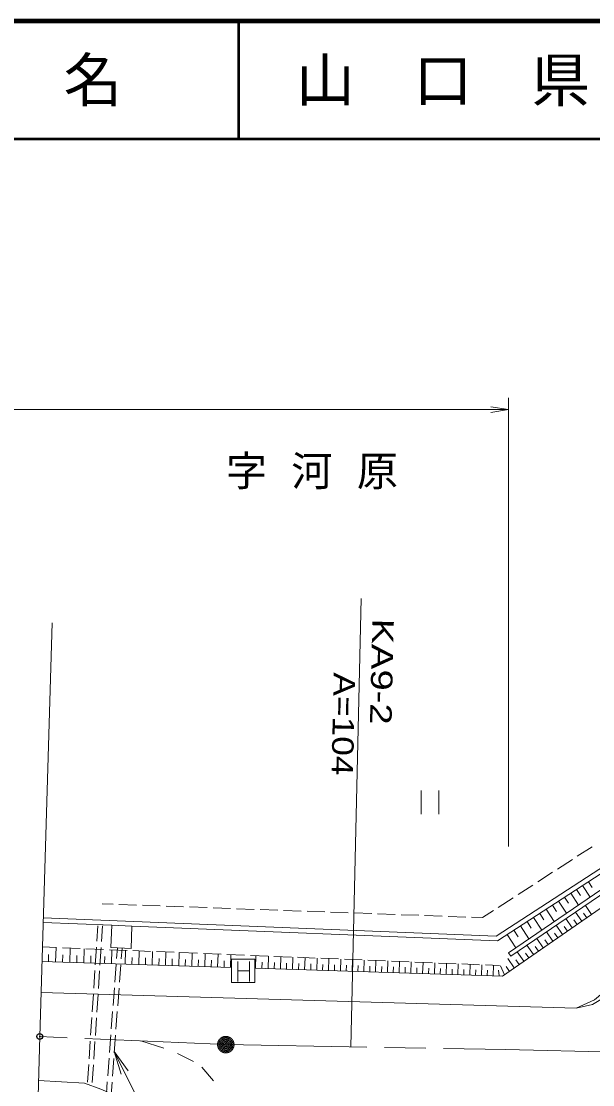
# Model space of a CAD drawing. Units: millimetres, scale not verified. Extents: x 40000 to 680000, y 20000 to 380000.
# Drawn here: x 314526 to 363110, y 289601 to 380000 of the extents above; entities that cross this region are included whole.
import ezdxf
from ezdxf.enums import TextEntityAlignment as Align

# ---------------------------------------------------------------- set-up
doc = ezdxf.new("R2010")
doc.units = ezdxf.units.MM
doc.header["$LTSCALE"] = 1000
doc.header["$PDMODE"] = 32
doc.header["$PDSIZE"] = 500
doc.linetypes.add('CHAIN', pattern=[18.5, 12, -1.5, 3.5, -1.5])
for name, color, linetype, lineweight in [('M-BMK', 2, 'CHAIN', 13), ('M-BMK-OTRS', 5, 'Continuous', 13), ('M-STR-HTXT', 7, 'Continuous', 13), ('M-TTL', 2, 'Continuous', 140), ('M-TTL-LINE', 7, 'Continuous', 50), ('M-WORK', 1, 'Continuous', 13)]:
    doc.layers.add(name, color=color, linetype=linetype, lineweight=lineweight)
for name, color, linetype in [('M-BMK-HTXT', 7, 'Continuous'), ('M-OTRS', 6, 'Continuous'), ('M-TTL-TXT', 7, 'Continuous')]:
    doc.layers.add(name, color=color, linetype=linetype)
doc.styles.add('ＭＳ ゴシック', font='')
doc.styles.add('ＭＳ Ｐゴシック', font='')
doc.styles.get('ＭＳ ゴシック').set_extended_font_data('MS Gothic')
doc.styles.get('ＭＳ Ｐゴシック').set_extended_font_data('MS PGothic')

# ---------------------------------------------------------------- blocks, each defined once
blk = doc.blocks.new('open_arrow')
at = {"color": 0, "linetype": 'Continuous', "lineweight": -2}
blk.add_lwpolyline([(7.5, 1.25), (0, 0), (7.5, -1.25)], dxfattribs=at)

msp = doc.modelspace()

# ---------------------------------------------------------------- linework, layer by layer
at = {"layer": 'M-BMK'}
msp.add_line((331915, 293010), (316095, 293704), dxfattribs=at)
msp.add_lwpolyline([(331915, 293010), (355730, 292591), (376699, 292096)], dxfattribs=at)
for radius in [700, 600, 500, 400, 300, 200, 100]:
    msp.add_circle((331915, 293010), radius, dxfattribs=at)
at = {"layer": 'M-BMK-OTRS'}
for p, q in [((316095, 293704), (317153, 328870)), ((314821, 246960), (316095, 293704))]:
    msp.add_line(p, q, dxfattribs=at)
at = {"layer": 'M-OTRS'}
msp.add_point((316095, 293704), dxfattribs=at)
at = {"layer": 'M-STR-HTXT'}
for p, q in [((355942, 347988), (355942, 309856)), ((211448, 346988), (355942, 346988)), ((342554, 292823), (343436, 330934))]:
    msp.add_line(p, q, dxfattribs=at)
msp.add_lwpolyline([(322438, 292436), (337417, 262265), (369683, 262265)], dxfattribs=at)
at = {"layer": 'M-TTL'}
msp.add_line((680000, 380000), (40000, 380000), dxfattribs=at)
at = {"layer": 'M-TTL-LINE'}
for p, q in [((333000, 380000), (333000, 370000)), ((40000, 370000), (680000, 370000))]:
    msp.add_line(p, q, dxfattribs=at)
at = {"layer": 'M-WORK'}
for p, q in [((348512, 314607), (348512, 312607)), ((350012, 312607), (350012, 314607)), ((361798, 309016), (363057, 309831)), ((360118, 307931), (361378, 308745)), ((358439, 306845), (359698, 307659)), ((356759, 305759), (358019, 306573)), ((362246, 306528), (362887, 305540)), ((362740, 306848), (363060, 306354)), ((361236, 305873), (361891, 304863)), ((361741, 306200), (362069, 305695)), ((321410, 304979), (322334, 304945)), ((322834, 304927), (324333, 304873)), ((324832, 304855), (326331, 304800)), ((326831, 304782), (328330, 304728)), ((328830, 304710), (330329, 304655)), ((355080, 304673), (356339, 305487)), ((359677, 304862), (360019, 304334)), ((360205, 305204), (360874, 304172)), ((360721, 305538), (361055, 305022)), ((363010, 304081), (362483, 304842)), ((330828, 304637), (332327, 304583)), ((332827, 304565), (334326, 304510)), ((334826, 304492), (336325, 304438)), ((336824, 304419), (338323, 304365)), ((338823, 304347), (340322, 304292)), ((340822, 304274), (342321, 304220)), ((342820, 304202), (344320, 304147)), ((344819, 304129), (346318, 304075)), ((346818, 304057), (348317, 304002)), ((348817, 303984), (350316, 303930)), ((350815, 303912), (352314, 303857)), ((352814, 303839), (353738, 303806)), ((353738, 303806), (354660, 304401)), ((358073, 303821), (358771, 302743)), ((358611, 304170), (358961, 303631)), ((359150, 304520), (359834, 303465)), ((362188, 303511), (361655, 304280)), ((362599, 303796), (362335, 304177)), ((316382, 303394), (322215, 303158)), ((320949, 301792), (321036, 303121)), ((321348, 301766), (321435, 303095)), ((356971, 303106), (357685, 302005)), ((357522, 303464), (357879, 302913)), ((360544, 302372), (360001, 303156)), ((360955, 302657), (360686, 303045)), ((361366, 302942), (360828, 303718)), ((361777, 303227), (361511, 303611)), ((355845, 302376), (356576, 301251)), ((356408, 302741), (356773, 302179)), ((358900, 301233), (358347, 302031)), ((359722, 301803), (359174, 302594)), ((360133, 302088), (359862, 302479)), ((317521, 301263), (316324, 301311)), ((317442, 300050), (317481, 301264)), ((319520, 301182), (318021, 301243)), ((318647, 300011), (318685, 301216)), ((319840, 299974), (319878, 301167)), ((321518, 301101), (320019, 301162)), ((320818, 299796), (320916, 301293)), ((321217, 299770), (321315, 301267)), ((323516, 301020), (322018, 301081)), ((322197, 299899), (322234, 301072)), ((322627, 300326), (322695, 301236)), ((323026, 300303), (323095, 301220)), ((358078, 300664), (357520, 301469)), ((358489, 300949), (358212, 301348)), ((359311, 301518), (359037, 301913)), ((316835, 300069), (316854, 300676)), ((318044, 300031), (318064, 300633)), ((319243, 299993), (319262, 300589)), ((320432, 299955), (320451, 300546)), ((321610, 299917), (321629, 300504)), ((323360, 299862), (323397, 301025)), ((323936, 299844), (323955, 300420)), ((325515, 300939), (324016, 301000)), ((324513, 299825), (324549, 300978)), ((325084, 299807), (325102, 300379)), ((325656, 299789), (325692, 300932)), ((327513, 300858), (326014, 300919)), ((326222, 299771), (326240, 300337)), ((326788, 299753), (326824, 300886)), ((327350, 299735), (327368, 300297)), ((327911, 299717), (327947, 300840)), ((329511, 300777), (328013, 300838)), ((328468, 299700), (328486, 300256)), ((329025, 299682), (329060, 300795)), ((329577, 299664), (329594, 300216)), ((331510, 300696), (330011, 300757)), ((330128, 299647), (330163, 300751)), ((330675, 299630), (330693, 300177)), ((331223, 299612), (331257, 300706)), ((331765, 299595), (331782, 300137)), ((333508, 300615), (332009, 300676)), ((332307, 299578), (332342, 300662)), ((332391, 300287), (332391, 298287)), ((334391, 300287), (332391, 300287)), ((335507, 300534), (334008, 300595)), ((334391, 298287), (334391, 300287)), ((334448, 299510), (334482, 300576)), ((335505, 299476), (335538, 300533)), ((337505, 300453), (336006, 300514)), ((336552, 299443), (336585, 300490)), ((337590, 299410), (337623, 300448)), ((339503, 300372), (338004, 300433)), ((338619, 299377), (338652, 300407)), ((339640, 299345), (339672, 300365)), ((341502, 300291), (340003, 300352)), ((340651, 299313), (340683, 300324)), ((341654, 299281), (341686, 300284)), ((343500, 300210), (342001, 300271)), ((342653, 299249), (342685, 300243)), ((343653, 299218), (343684, 300203)), ((345498, 300129), (344000, 300190)), ((344652, 299186), (344683, 300162)), ((356434, 299525), (355884, 300318)), ((355939, 300818), (356136, 300529)), ((356845, 299810), (356563, 300216)), ((357256, 300094), (356693, 300907)), ((357667, 300379), (357388, 300782)), ((316287, 300086), (332391, 299575)), ((320687, 297801), (320785, 299297)), ((321086, 297775), (321185, 299271)), ((322478, 298332), (322590, 299828)), ((322877, 298309), (322989, 299805)), ((332931, 298372), (332931, 300072)), ((332931, 299287), (333922, 299287)), ((333915, 299527), (333922, 299527)), ((333922, 300083), (333922, 298378)), ((334976, 299493), (334993, 300021)), ((336028, 299460), (336045, 299983)), ((337071, 299427), (337088, 299946)), ((338105, 299394), (338121, 299908)), ((339130, 299361), (339146, 299871)), ((340146, 299329), (340162, 299835)), ((341153, 299297), (341169, 299798)), ((342154, 299265), (342169, 299762)), ((343153, 299234), (343169, 299726)), ((344153, 299202), (344168, 299690)), ((345152, 299170), (345168, 299654)), ((345652, 299154), (345683, 300122)), ((347497, 300048), (345998, 300109)), ((346152, 299138), (346167, 299618)), ((346651, 299122), (346682, 300081)), ((347151, 299107), (347166, 299582)), ((347651, 299091), (347681, 300041)), ((349495, 299967), (347996, 300028)), ((348151, 299075), (348166, 299546)), ((348650, 299059), (348680, 300000)), ((349150, 299043), (349165, 299509)), ((349650, 299027), (349680, 299960)), ((351493, 299886), (349995, 299947)), ((350150, 299011), (350164, 299473)), ((350649, 298996), (350679, 299919)), ((351149, 298980), (351164, 299437)), ((351649, 298964), (351678, 299879)), ((353492, 299805), (351993, 299866)), ((352149, 298948), (352163, 299401)), ((352648, 298932), (352677, 299838)), ((353148, 298916), (353162, 299365)), ((353648, 298900), (353676, 299798)), ((355189, 299737), (353991, 299785)), ((354148, 298884), (354162, 299329)), ((354647, 298869), (354676, 299757)), ((355147, 298853), (355108, 299343)), ((355612, 298955), (355255, 299719)), ((356023, 299240), (355748, 299637)), ((361688, 296099), (316207, 297433)), ((322328, 296337), (322440, 297833)), ((322728, 296314), (322840, 297810)), ((332391, 298287), (334391, 298287)), ((320556, 295805), (320654, 297302)), ((320955, 295779), (321054, 297276)), ((322179, 294343), (322291, 295839)), ((322579, 294320), (322691, 295816)), ((320425, 293809), (320523, 295306)), ((320824, 293783), (320923, 295280)), ((322030, 292349), (322142, 293844)), ((322429, 292326), (322541, 293821)), ((320294, 291814), (320393, 293310)), ((320693, 291787), (320792, 293284)), ((324681, 293327), (326649, 292700)), ((327809, 292258), (329171, 291577)), ((320163, 289818), (320262, 291315)), ((320563, 289792), (320661, 291288)), ((321881, 290354), (321993, 291850)), ((322280, 290331), (322392, 291827)), ((329888, 291080), (330882, 289939)), ((321731, 288360), (321843, 289856)), ((322131, 288337), (322243, 289833))]:
    msp.add_line(p, q, dxfattribs=at)
for points in [[(355939, 300818), (367552, 308711), (399661, 333138)], [(356136, 300529), (367757, 308426), (399872, 332859)], [(334391, 299512), (355450, 298843), (368069, 307585), (384375, 320368), (400388, 332561)], [(316399, 303793), (354896, 302237), (369687, 311831)], [(323934, 303088), (355007, 301832), (369905, 311495)], [(368069, 307585), (367203, 305271), (366955, 303642), (366964, 301958), (366853, 301179), (366583, 300099), (366056, 299056), (365307, 298013), (364498, 297265), (363086, 296430), (361688, 296099), (363246, 296823), (364510, 297854), (365050, 298553), (365565, 299620), (365810, 300553), (365859, 302062), (365884, 303081), (366105, 304320), (366412, 305363), (366780, 306234), (367282, 307040)], [(321875, 275539), (325595, 278050), (326405, 279283), (327067, 281160), (327233, 282780), (326975, 284421), (326215, 286065), (325159, 287427), (323454, 288298), (321282, 289231), (319908, 289734), (315993, 289956)]]:
    msp.add_lwpolyline(points, dxfattribs=at)
msp.add_lwpolyline([(322215, 303158), (323934, 303088), (323858, 301189), (322138, 301259)], close=True, dxfattribs=at)

# ---------------------------------------------------------------- block references
at = {"layer": 'M-STR-HTXT'}
for p, xscale, yscale, rotation in [((355942, 346988), 200, 200, 180), ((322438, 292436), 267, 267, 296.4)]:
    msp.add_blockref('open_arrow', p, dxfattribs=dict(at, xscale=xscale, yscale=yscale, rotation=rotation))

# ---------------------------------------------------------------- texts
at = {"layer": 'M-BMK-HTXT', "insert": (340271, 340214), "char_height": 2566, "attachment_point": 8, "style": 'ＭＳ Ｐゴシック'}
msp.add_mtext('\\T1.59;字河原', dxfattribs=at)
at = {"layer": 'M-STR-HTXT', "style": 'ＭＳ Ｐゴシック'}
for s, width, p in [('KA9-2', 1.35, (343722, 324750)), ('A=104', 1.25, (340445, 320296))]:
    msp.add_text(s, height=1833, rotation=268.674, dxfattribs=dict(at, width=width)).set_placement(p, align=Align.BOTTOM_CENTER)
at = {"layer": 'M-TTL-TXT', "style": 'ＭＳ ゴシック'}
for s, p in [('県\u3000名', (315625, 375000)), ('山\u3000口\u3000県', (350375, 375000))]:
    msp.add_text(s, height=3666, dxfattribs=at).set_placement(p, align=Align.MIDDLE_CENTER)

doc.saveas('drawing.dxf')
